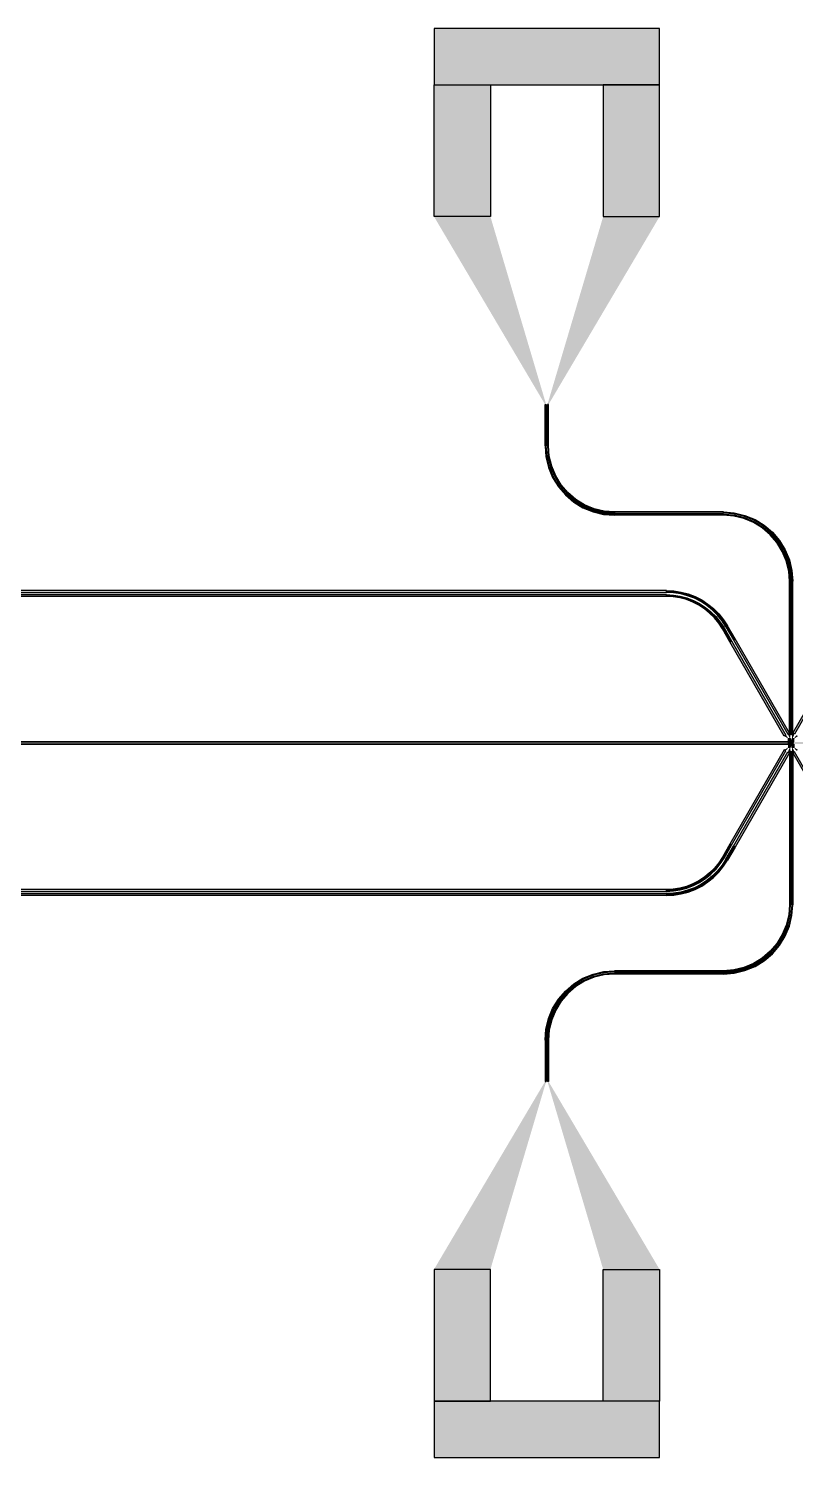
# Model space of a CAD drawing. Extents: x -200 to 7200, y -200 to 2100.
# Drawn here: x 2186 to 3206, y 0 to 1900 of the extents above; entities that cross this region are included whole.
import ezdxf

# ---------------------------------------------------------------- set-up
doc = ezdxf.new("R2010")
doc.units = 0
doc.layers.add('GAP', color=1, linetype='continuous')
doc.layers.add('PIN', color=3, linetype='continuous')

# ---------------------------------------------------------------- blocks, each defined once
blk = doc.blocks.new('R1C1BGAP')
for points in [[(686, 948.5), (3196.5, 948.5), (3196.5, 951.5), (686, 951.5), (686, 948.5)], [(3196.5, 948.5), (3196.8, 948.5), (3196.8, 951.5), (3196.5, 951.5), (3196.5, 948.5)], [(3201.5, 950), (3201.5, 950.8), (3201.4, 951.6), (3201.2, 952.4), (3201, 953), (3200.8, 953.5), (3200.5, 953.8), (3200.2, 954), (3199.8, 954), (3199.5, 953.8), (3199.2, 953.5), (3199, 953), (3198.8, 952.4), (3198.6, 951.6), (3198.5, 950.8), (3198.5, 950), (3198.5, 949.2), (3198.6, 948.4), (3198.8, 947.6), (3199, 947), (3199.2, 946.5), (3199.5, 946.2), (3199.8, 946), (3200.2, 946), (3200.5, 946.2), (3200.8, 946.5), (3201, 947), (3201.2, 947.6), (3201.4, 948.4), (3201.5, 949.2), (3201.5, 950)], [(3199.5, 948.5), (3200.5, 948.5), (3200.5, 951.5), (3199.5, 951.5), (3199.5, 948.5)]]:
    blk.add_lwpolyline(points)
for points in [[(686, 948.5), (3196.5, 948.5), (686, 951.5), (3196.5, 951.5)], [(3196.5, 948.5), (3196.8, 948.5), (3196.5, 951.5), (3196.8, 951.5)], [(3196.8, 950), (3199.5, 950), (3196.8, 951.5), (3199.5, 951.5)], [(3196.8, 950), (3199.5, 950), (3196.8, 948.5), (3199.5, 948.5)], [(3199.5, 948.5), (3200.5, 948.5), (3199.5, 951.5), (3200.5, 951.5)], [(3200.5, 950), (3203.3, 950), (3200.5, 951.5), (3203.3, 951.5)], [(3200.5, 950), (3203.3, 950), (3200.5, 948.5), (3203.3, 948.5)], [(3203.3, 947.9), (3203.5, 947.9), (3203.3, 952.1), (3203.5, 952.1)], [(4126.6, 951.5), (3203.5, 951.5), (4126.6, 948.5), (3203.5, 948.5)]]:
    blk.add_solid(points)
blk = doc.blocks.new('R1C1BPIN')
for points in [[(686, 949), (3196.5, 949), (3196.5, 951), (686, 951), (686, 949)], [(3196.5, 949.9), (3196.8, 949.9), (3196.8, 950.1), (3196.5, 950.1), (3196.5, 949.9)], [(3201, 950.4), (3201, 951), (3200.9, 951.6), (3200.8, 952.1), (3200.7, 952.6), (3200.5, 953), (3200.3, 953.2), (3200.1, 953.3), (3199.9, 953.3), (3199.7, 953.2), (3199.5, 953), (3199.3, 952.6), (3199.2, 952.1), (3199.1, 951.6), (3199, 951), (3199, 950.4), (3199.5, 950.4), (3199.5, 950.7), (3199.6, 951), (3199.6, 951.3), (3199.7, 951.5), (3199.8, 951.7), (3199.9, 951.8), (3200, 951.9), (3200, 951.9), (3200.1, 951.8), (3200.2, 951.7), (3200.3, 951.5), (3200.4, 951.3), (3200.4, 951), (3200.5, 950.7), (3200.5, 950.4), (3201, 950.4)], [(3199.5, 949.9), (3200.5, 949.9), (3200.5, 950.1), (3199.5, 950.1), (3199.5, 949.9)], [(3200.2, 950), (3200.1, 950.3), (3200.1, 950.6), (3200.1, 950.9), (3200.1, 951.1), (3200.1, 951.3), (3200, 951.4), (3200, 951.4), (3200, 951.4), (3200, 951.4), (3199.9, 951.3), (3199.9, 951.1), (3199.9, 950.9), (3199.9, 950.6), (3199.9, 950.3), (3199.8, 950), (3199.9, 949.7), (3199.9, 949.4), (3199.9, 949.1), (3199.9, 948.9), (3199.9, 948.7), (3200, 948.6), (3200, 948.6), (3200, 948.6), (3200, 948.6), (3200.1, 948.7), (3200.1, 948.9), (3200.1, 949.1), (3200.1, 949.4), (3200.1, 949.7), (3200.2, 950)], [(3201, 949.6), (3201, 949), (3200.9, 948.4), (3200.8, 947.9), (3200.7, 947.4), (3200.5, 947), (3200.3, 946.8), (3200.1, 946.7), (3199.9, 946.7), (3199.7, 946.8), (3199.5, 947), (3199.3, 947.4), (3199.2, 947.9), (3199.1, 948.4), (3199, 949), (3199, 949.6), (3199.5, 949.6), (3199.5, 949.3), (3199.6, 949), (3199.6, 948.7), (3199.7, 948.5), (3199.8, 948.3), (3199.9, 948.2), (3200, 948.1), (3200, 948.1), (3200.1, 948.2), (3200.2, 948.3), (3200.3, 948.5), (3200.4, 948.7), (3200.4, 949), (3200.5, 949.3), (3200.5, 949.6), (3201, 949.6)]]:
    blk.add_lwpolyline(points)
for points in [[(686, 949), (3196.5, 949), (686, 951), (3196.5, 951)], [(3196.5, 949.9), (3196.8, 949.9), (3196.5, 950.1), (3196.8, 950.1)], [(3196.8, 950.4), (3199.5, 950.4), (3196.8, 951), (3199.5, 951)], [(3196.8, 950), (3199.5, 950), (3196.8, 950.1), (3199.5, 950.1)], [(3196.8, 950), (3199.5, 950), (3196.8, 949.9), (3199.5, 949.9)], [(3199.5, 949.9), (3200.5, 949.9), (3199.5, 950.1), (3200.5, 950.1)], [(3200.5, 950.4), (3203.3, 950.4), (3200.5, 951), (3203.3, 951)], [(3200.5, 950), (3203.3, 950), (3200.5, 950.1), (3203.3, 950.1)], [(3200.5, 950), (3203.3, 950), (3200.5, 949.9), (3203.3, 949.9)], [(3203.3, 950.4), (3203.5, 950.4), (3203.3, 951), (3203.5, 951)], [(4126.6, 950.2), (3203.5, 950.2), (4126.6, 951), (3203.5, 951)], [(3196.8, 949.6), (3199.5, 949.6), (3196.8, 949), (3199.5, 949)], [(3200.5, 949.6), (3203.3, 949.6), (3200.5, 949), (3203.3, 949)], [(3203.3, 949.6), (3203.5, 949.6), (3203.3, 949), (3203.5, 949)], [(4126.6, 949.7), (3203.5, 949.7), (4126.6, 949), (3203.5, 949)]]:
    blk.add_solid(points)
blk = doc.blocks.new('R1C1B')
for points in [[(2725, 1900), (2725, 1825), (3025, 1825), (3025, 1900), (2725, 1900)], [(2800, 1825), (2800, 1650), (2725, 1650), (2725, 1825), (2800, 1825)], [(2950, 1825), (2950, 1650), (3025, 1650), (3025, 1825), (2950, 1825)], [(2874.2, 1400), (2874.2, 1365), (2872.8, 1365), (2872.8, 1400), (2874.2, 1400)], [(2875.8, 1400), (2875.8, 1365), (2877.2, 1365), (2877.2, 1400), (2875.8, 1400)], [(2874.2, 1365), (2874.2, 1345), (2872.8, 1345), (2872.8, 1365), (2874.2, 1365)], [(2875.8, 1365), (2875.8, 1345), (2877.2, 1345), (2877.2, 1365), (2875.8, 1365)], [(2872.8, 1345), (2873.9, 1330.6), (2877.3, 1316.5), (2882.8, 1303.1), (2890.4, 1290.8), (2899.8, 1279.8), (2910.8, 1270.4), (2923.1, 1262.8), (2936.5, 1257.3), (2950.6, 1253.9), (2965, 1252.8), (2965, 1254.2), (2950.8, 1255.4), (2937, 1258.7), (2923.8, 1264.1), (2911.7, 1271.6), (2900.8, 1280.8), (2891.6, 1291.7), (2884.1, 1303.8), (2878.7, 1317), (2875.4, 1330.8), (2874.2, 1345), (2872.8, 1345)], [(2875.8, 1345), (2876.8, 1331), (2880.1, 1317.4), (2885.5, 1304.5), (2892.8, 1292.5), (2901.9, 1281.9), (2912.5, 1272.8), (2924.5, 1265.5), (2937.4, 1260.1), (2951, 1256.8), (2965, 1255.8), (2965, 1257.2), (2951.3, 1258.3), (2937.9, 1261.5), (2925.2, 1266.8), (2913.4, 1274), (2903, 1283), (2894, 1293.4), (2886.8, 1305.2), (2881.5, 1317.9), (2878.3, 1331.3), (2877.2, 1345), (2875.8, 1345)], [(2965, 1255.8), (3110, 1255.8), (3110, 1257.2), (2965, 1257.2), (2965, 1255.8)], [(2965, 1254.2), (3110, 1254.2), (3110, 1252.8), (2965, 1252.8), (2965, 1254.2)], [(3110, 1257.2), (3124.4, 1256.1), (3138.5, 1252.7), (3151.9, 1247.2), (3164.2, 1239.6), (3175.2, 1230.2), (3184.6, 1219.2), (3192.2, 1206.9), (3197.7, 1193.5), (3201.1, 1179.4), (3202.2, 1165), (3200.8, 1165), (3199.6, 1179.2), (3196.3, 1193), (3190.9, 1206.2), (3183.4, 1218.3), (3174.2, 1229.2), (3163.3, 1238.4), (3151.2, 1245.9), (3138, 1251.3), (3124.2, 1254.6), (3110, 1255.8), (3110, 1257.2)], [(3110, 1254.2), (3124, 1253.2), (3137.6, 1249.9), (3150.5, 1244.5), (3162.5, 1237.2), (3173.1, 1228.1), (3182.2, 1217.5), (3189.5, 1205.5), (3194.9, 1192.6), (3198.2, 1179), (3199.2, 1165), (3197.8, 1165), (3196.7, 1178.7), (3193.5, 1192.1), (3188.2, 1204.8), (3181, 1216.6), (3172, 1227), (3161.6, 1236), (3149.8, 1243.2), (3137.1, 1248.5), (3123.7, 1251.7), (3110, 1252.8), (3110, 1254.2)], [(3199.2, 1165), (3199.2, 1145), (3197.8, 1145), (3197.8, 1165), (3199.2, 1165)], [(3200.8, 1165), (3200.8, 1145), (3202.2, 1145), (3202.2, 1165), (3200.8, 1165)], [(1090, 1150.3), (3034, 1150.3), (3034, 1152.8), (1090, 1152.8), (1090, 1150.3)], [(1090, 1147.3), (3034, 1147.3), (3034, 1144.8), (1090, 1144.8), (1090, 1147.3)], [(3034, 1152.8), (3043.9, 1152.3), (3053.6, 1150.7), (3063.1, 1148.2), (3072.3, 1144.7), (3081, 1140.2), (3089.3, 1134.8), (3096.9, 1128.7), (3103.9, 1121.7), (3110.1, 1114), (3115.5, 1105.8), (3113.3, 1104.5), (3108.1, 1112.6), (3102, 1120), (3095.3, 1126.8), (3087.8, 1132.8), (3079.8, 1138), (3071.3, 1142.4), (3062.3, 1145.8), (3053.1, 1148.3), (3043.6, 1149.8), (3034, 1150.3), (3034, 1152.8)], [(3034, 1147.3), (3043.3, 1146.8), (3052.4, 1145.4), (3061.4, 1143), (3070, 1139.6), (3078.3, 1135.4), (3086.1, 1130.4), (3093.3, 1124.6), (3099.8, 1118), (3105.6, 1110.8), (3110.7, 1103), (3108.5, 1101.8), (3103.6, 1109.3), (3098, 1116.3), (3091.6, 1122.7), (3084.6, 1128.4), (3077, 1133.3), (3069, 1137.4), (3060.6, 1140.6), (3051.9, 1142.9), (3043, 1144.3), (3034, 1144.8), (3034, 1147.3)], [(3199.2, 1145), (3199.2, 960.8), (3197.8, 960.8), (3197.8, 1145), (3199.2, 1145)], [(3200.8, 1145), (3200.8, 960.8), (3202.2, 960.8), (3202.2, 1145), (3200.8, 1145)], [(3110.7, 1103), (3120.7, 1085.7), (3118.5, 1084.5), (3108.5, 1101.8), (3110.7, 1103)], [(3113.3, 1104.5), (3123.3, 1087.2), (3125.5, 1088.5), (3115.5, 1105.8), (3113.3, 1104.5)], [(3120.7, 1085.7), (3193, 960.4), (3190.9, 959.2), (3118.5, 1084.5), (3120.7, 1085.7)], [(3123.3, 1087.2), (3195.6, 961.9), (3197.8, 963.2), (3125.5, 1088.5), (3123.3, 1087.2)], [(3276.7, 1087.2), (3204.4, 961.9), (3202.2, 963.2), (3274.5, 1088.5), (3276.7, 1087.2)], [(3196.7, 955.6), (3196.7, 955.4), (3196.5, 955.4), (3196.5, 955.5), (3196.7, 955.6)], [(3196.7, 955.4), (3196.7, 951.5), (3196.5, 951.5), (3196.5, 955.4), (3196.7, 955.4)], [(3198.2, 956.5), (3198.5, 955.4), (3198.2, 955.4), (3198, 956.3), (3198.2, 956.5)], [(3198.5, 955.8), (3198.5, 951.5), (3198.2, 951.5), (3198.2, 955.8), (3198.5, 955.8)], [(3198.2, 955.4), (3198.2, 951.5), (3198.5, 951.5), (3198.5, 955.4), (3198.2, 955.4)], [(3201.8, 956.5), (3201.5, 955.4), (3201.8, 955.4), (3202, 956.3), (3201.8, 956.5)], [(3201.5, 955.8), (3201.5, 951.5), (3201.8, 951.5), (3201.8, 955.8), (3201.5, 955.8)], [(3201.8, 955.4), (3201.8, 951.5), (3201.5, 951.5), (3201.5, 955.4), (3201.8, 955.4)], [(3203.3, 955.6), (3203.3, 955.4), (3203.5, 955.4), (3203.5, 955.5), (3203.3, 955.6)], [(3203.3, 955.4), (3203.3, 951.5), (3203.5, 951.5), (3203.5, 955.4), (3203.3, 955.4)], [(3120.7, 814.3), (3193, 939.6), (3190.9, 940.8), (3118.5, 815.5), (3120.7, 814.3)], [(3123.3, 812.8), (3195.6, 938.1), (3197.8, 936.8), (3125.5, 811.5), (3123.3, 812.8)], [(3196.7, 944.6), (3196.7, 948.5), (3196.5, 948.5), (3196.5, 944.6), (3196.7, 944.6)], [(3196.7, 944.4), (3196.7, 944.6), (3196.5, 944.6), (3196.5, 944.5), (3196.7, 944.4)], [(3199.2, 755), (3199.2, 939.2), (3197.8, 939.2), (3197.8, 755), (3199.2, 755)], [(3198.2, 943.5), (3198.5, 944.6), (3198.2, 944.6), (3198, 943.7), (3198.2, 943.5)], [(3198.5, 944.2), (3198.5, 948.5), (3198.2, 948.5), (3198.2, 944.2), (3198.5, 944.2)], [(3198.2, 944.6), (3198.2, 948.5), (3198.5, 948.5), (3198.5, 944.6), (3198.2, 944.6)], [(3200.8, 755), (3200.8, 939.2), (3202.2, 939.2), (3202.2, 755), (3200.8, 755)], [(3201.5, 944.2), (3201.5, 948.5), (3201.8, 948.5), (3201.8, 944.2), (3201.5, 944.2)], [(3201.8, 944.6), (3201.8, 948.5), (3201.5, 948.5), (3201.5, 944.6), (3201.8, 944.6)], [(3201.8, 943.5), (3201.5, 944.6), (3201.8, 944.6), (3202, 943.7), (3201.8, 943.5)], [(3276.7, 812.8), (3204.4, 938.1), (3202.2, 936.8), (3274.5, 811.5), (3276.7, 812.8)], [(3203.3, 944.6), (3203.3, 948.5), (3203.5, 948.5), (3203.5, 944.6), (3203.3, 944.6)], [(3203.3, 944.4), (3203.3, 944.6), (3203.5, 944.6), (3203.5, 944.5), (3203.3, 944.4)], [(3034, 752.7), (3043.3, 753.2), (3052.4, 754.6), (3061.4, 757), (3070, 760.4), (3078.3, 764.6), (3086.1, 769.6), (3093.3, 775.4), (3099.8, 782), (3105.6, 789.2), (3110.7, 797), (3108.5, 798.2), (3103.6, 790.7), (3098, 783.7), (3091.6, 777.3), (3084.6, 771.6), (3077, 766.7), (3069, 762.6), (3060.6, 759.4), (3051.9, 757.1), (3043, 755.7), (3034, 755.2), (3034, 752.7)], [(3110.7, 797), (3120.7, 814.3), (3118.5, 815.5), (3108.5, 798.2), (3110.7, 797)], [(3113.3, 795.5), (3123.3, 812.8), (3125.5, 811.5), (3115.5, 794.2), (3113.3, 795.5)], [(3034, 747.2), (3043.9, 747.7), (3053.6, 749.3), (3063.1, 751.8), (3072.3, 755.3), (3081, 759.8), (3089.3, 765.2), (3096.9, 771.3), (3103.9, 778.3), (3110.1, 786), (3115.5, 794.2), (3113.3, 795.5), (3108.1, 787.4), (3102, 780), (3095.3, 773.2), (3087.8, 767.2), (3079.8, 762), (3071.3, 757.6), (3062.3, 754.2), (3053.1, 751.7), (3043.6, 750.2), (3034, 749.7), (3034, 747.2)], [(1090, 752.7), (3034, 752.7), (3034, 755.2), (1090, 755.2), (1090, 752.7)], [(1090, 749.7), (3034, 749.7), (3034, 747.2), (1090, 747.2), (1090, 749.7)], [(3199.2, 735), (3199.2, 755), (3197.8, 755), (3197.8, 735), (3199.2, 735)], [(3200.8, 735), (3200.8, 755), (3202.2, 755), (3202.2, 735), (3200.8, 735)], [(3110, 642.8), (3124.4, 643.9), (3138.5, 647.3), (3151.9, 652.8), (3164.2, 660.4), (3175.2, 669.8), (3184.6, 680.8), (3192.2, 693.1), (3197.7, 706.5), (3201.1, 720.6), (3202.2, 735), (3200.8, 735), (3199.6, 720.8), (3196.3, 707), (3190.9, 693.8), (3183.4, 681.7), (3174.2, 670.8), (3163.3, 661.6), (3151.2, 654.1), (3138, 648.7), (3124.2, 645.4), (3110, 644.2), (3110, 642.8)], [(3110, 645.8), (3124, 646.8), (3137.6, 650.1), (3150.5, 655.5), (3162.5, 662.8), (3173.1, 671.9), (3182.2, 682.5), (3189.5, 694.5), (3194.9, 707.4), (3198.2, 721), (3199.2, 735), (3197.8, 735), (3196.7, 721.3), (3193.5, 707.9), (3188.2, 695.2), (3181, 683.4), (3172, 673), (3161.6, 664), (3149.8, 656.8), (3137.1, 651.5), (3123.7, 648.3), (3110, 647.2), (3110, 645.8)], [(2872.8, 555), (2873.9, 569.4), (2877.3, 583.5), (2882.8, 596.9), (2890.4, 609.2), (2899.8, 620.2), (2910.8, 629.6), (2923.1, 637.2), (2936.5, 642.7), (2950.6, 646.1), (2965, 647.2), (2965, 645.8), (2950.8, 644.6), (2937, 641.3), (2923.8, 635.9), (2911.7, 628.4), (2900.8, 619.2), (2891.6, 608.3), (2884.1, 596.2), (2878.7, 583), (2875.4, 569.2), (2874.2, 555), (2872.8, 555)], [(2965, 645.8), (3110, 645.8), (3110, 647.2), (2965, 647.2), (2965, 645.8)], [(2875.8, 555), (2876.8, 569), (2880.1, 582.6), (2885.5, 595.5), (2892.8, 607.5), (2901.9, 618.1), (2912.5, 627.2), (2924.5, 634.5), (2937.4, 639.9), (2951, 643.2), (2965, 644.2), (2965, 642.8), (2951.3, 641.7), (2937.9, 638.5), (2925.2, 633.2), (2913.4, 626), (2903, 617), (2894, 606.6), (2886.8, 594.8), (2881.5, 582.1), (2878.3, 568.7), (2877.2, 555), (2875.8, 555)], [(2965, 644.2), (3110, 644.2), (3110, 642.8), (2965, 642.8), (2965, 644.2)], [(2874.2, 535), (2874.2, 555), (2872.8, 555), (2872.8, 535), (2874.2, 535)], [(2875.8, 535), (2875.8, 555), (2877.2, 555), (2877.2, 535), (2875.8, 535)], [(2874.2, 500), (2874.2, 535), (2872.8, 535), (2872.8, 500), (2874.2, 500)], [(2875.8, 500), (2875.8, 535), (2877.2, 535), (2877.2, 500), (2875.8, 500)], [(2800, 75), (2800, 250), (2725, 250), (2725, 75), (2800, 75)], [(2950, 75), (2950, 250), (3025, 250), (3025, 75), (2950, 75)], [(3025, 0), (3025, 75), (2725, 75), (2725, 0), (3025, 0)]]:
    blk.add_lwpolyline(points)
for points in [[(2725, 1900), (2725, 1825), (3025, 1900), (3025, 1825)], [(2800, 1825), (2800, 1650), (2725, 1825), (2725, 1650)], [(2950, 1825), (2950, 1650), (3025, 1825), (3025, 1650)], [(2800, 1650), (2874.2, 1400), (2725, 1650), (2872.8, 1400)], [(2950, 1650), (2875.8, 1400), (3025, 1650), (2877.2, 1400)], [(2874.2, 1400), (2874.2, 1365), (2872.8, 1400), (2872.8, 1365)], [(2875.8, 1400), (2875.8, 1365), (2877.2, 1400), (2877.2, 1365)], [(2874.2, 1365), (2874.2, 1345), (2872.8, 1365), (2872.8, 1345)], [(2875.8, 1365), (2875.8, 1345), (2877.2, 1365), (2877.2, 1345)], [(2874.2, 1345), (2872.8, 1345), (2875.4, 1330.8), (2873.9, 1330.6)], [(2875.4, 1330.8), (2873.9, 1330.6), (2878.7, 1317), (2877.3, 1316.5)], [(2877.2, 1345), (2875.8, 1345), (2878.3, 1331.3), (2876.8, 1331)], [(2878.3, 1331.3), (2876.8, 1331), (2881.5, 1317.9), (2880.1, 1317.4)], [(2878.7, 1317), (2877.3, 1316.5), (2884.1, 1303.8), (2882.8, 1303.1)], [(2881.5, 1317.9), (2880.1, 1317.4), (2886.8, 1305.2), (2885.5, 1304.5)], [(2884.1, 1303.8), (2882.8, 1303.1), (2891.6, 1291.7), (2890.4, 1290.8)], [(2886.8, 1305.2), (2885.5, 1304.5), (2894, 1293.4), (2892.8, 1292.5)], [(2894, 1293.4), (2892.8, 1292.5), (2903, 1283), (2901.9, 1281.9)], [(2891.6, 1291.7), (2890.4, 1290.8), (2900.8, 1280.8), (2899.8, 1279.8)], [(2900.8, 1280.8), (2899.8, 1279.8), (2911.7, 1271.6), (2910.8, 1270.4)], [(2903, 1283), (2901.9, 1281.9), (2913.4, 1274), (2912.5, 1272.8)], [(2913.4, 1274), (2912.5, 1272.8), (2925.2, 1266.8), (2924.5, 1265.5)], [(2911.7, 1271.6), (2910.8, 1270.4), (2923.8, 1264.1), (2923.1, 1262.8)], [(2923.8, 1264.1), (2923.1, 1262.8), (2937, 1258.7), (2936.5, 1257.3)], [(2925.2, 1266.8), (2924.5, 1265.5), (2937.9, 1261.5), (2937.4, 1260.1)], [(2937, 1258.7), (2936.5, 1257.3), (2950.8, 1255.4), (2950.6, 1253.9)], [(2937.9, 1261.5), (2937.4, 1260.1), (2951.3, 1258.3), (2951, 1256.8)], [(2950.8, 1255.4), (2950.6, 1253.9), (2965, 1254.2), (2965, 1252.8)], [(2951.3, 1258.3), (2951, 1256.8), (2965, 1257.2), (2965, 1255.8)], [(2965, 1255.8), (3110, 1255.8), (2965, 1257.2), (3110, 1257.2)], [(2965, 1254.2), (3110, 1254.2), (2965, 1252.8), (3110, 1252.8)], [(3110, 1255.8), (3110, 1257.2), (3124.2, 1254.6), (3124.4, 1256.1)], [(3110, 1252.8), (3110, 1254.2), (3123.7, 1251.7), (3124, 1253.2)], [(3124.2, 1254.6), (3124.4, 1256.1), (3138, 1251.3), (3138.5, 1252.7)], [(3123.7, 1251.7), (3124, 1253.2), (3137.1, 1248.5), (3137.6, 1249.9)], [(3137.1, 1248.5), (3137.6, 1249.9), (3149.8, 1243.2), (3150.5, 1244.5)], [(3138, 1251.3), (3138.5, 1252.7), (3151.2, 1245.9), (3151.9, 1247.2)], [(3149.8, 1243.2), (3150.5, 1244.5), (3161.6, 1236), (3162.5, 1237.2)], [(3151.2, 1245.9), (3151.9, 1247.2), (3163.3, 1238.4), (3164.2, 1239.6)], [(3161.6, 1236), (3162.5, 1237.2), (3172, 1227), (3173.1, 1228.1)], [(3163.3, 1238.4), (3164.2, 1239.6), (3174.2, 1229.2), (3175.2, 1230.2)], [(3172, 1227), (3173.1, 1228.1), (3181, 1216.6), (3182.2, 1217.5)], [(3174.2, 1229.2), (3175.2, 1230.2), (3183.4, 1218.3), (3184.6, 1219.2)], [(3181, 1216.6), (3182.2, 1217.5), (3188.2, 1204.8), (3189.5, 1205.5)], [(3183.4, 1218.3), (3184.6, 1219.2), (3190.9, 1206.2), (3192.2, 1206.9)], [(3188.2, 1204.8), (3189.5, 1205.5), (3193.5, 1192.1), (3194.9, 1192.6)], [(3190.9, 1206.2), (3192.2, 1206.9), (3196.3, 1193), (3197.7, 1193.5)], [(3193.5, 1192.1), (3194.9, 1192.6), (3196.7, 1178.7), (3198.2, 1179)], [(3196.3, 1193), (3197.7, 1193.5), (3199.6, 1179.2), (3201.1, 1179.4)], [(3196.7, 1178.7), (3198.2, 1179), (3197.8, 1165), (3199.2, 1165)], [(3199.6, 1179.2), (3201.1, 1179.4), (3200.8, 1165), (3202.2, 1165)], [(3199.2, 1165), (3199.2, 1145), (3197.8, 1165), (3197.8, 1145)], [(3200.8, 1165), (3200.8, 1145), (3202.2, 1165), (3202.2, 1145)], [(1090, 1150.3), (3034, 1150.3), (1090, 1152.8), (3034, 1152.8)], [(1090, 1147.3), (3034, 1147.3), (1090, 1144.8), (3034, 1144.8)], [(3034, 1150.3), (3034, 1152.8), (3043.6, 1149.8), (3043.9, 1152.3)], [(3034, 1144.8), (3034, 1147.3), (3043, 1144.3), (3043.3, 1146.8)], [(3043, 1144.3), (3043.3, 1146.8), (3051.9, 1142.9), (3052.4, 1145.4)], [(3043.6, 1149.8), (3043.9, 1152.3), (3053.1, 1148.3), (3053.6, 1150.7)], [(3051.9, 1142.9), (3052.4, 1145.4), (3060.6, 1140.6), (3061.4, 1143)], [(3053.1, 1148.3), (3053.6, 1150.7), (3062.3, 1145.8), (3063.1, 1148.2)], [(3060.6, 1140.6), (3061.4, 1143), (3069, 1137.4), (3070, 1139.6)], [(3062.3, 1145.8), (3063.1, 1148.2), (3071.3, 1142.4), (3072.3, 1144.7)], [(3071.3, 1142.4), (3072.3, 1144.7), (3079.8, 1138), (3081, 1140.2)], [(3079.8, 1138), (3081, 1140.2), (3087.8, 1132.8), (3089.3, 1134.8)], [(3199.2, 1145), (3199.2, 960.8), (3197.8, 1145), (3197.8, 960.8)], [(3200.8, 1145), (3200.8, 960.8), (3202.2, 1145), (3202.2, 960.8)], [(3069, 1137.4), (3070, 1139.6), (3077, 1133.3), (3078.3, 1135.4)], [(3077, 1133.3), (3078.3, 1135.4), (3084.6, 1128.4), (3086.1, 1130.4)], [(3084.6, 1128.4), (3086.1, 1130.4), (3091.6, 1122.7), (3093.3, 1124.6)], [(3087.8, 1132.8), (3089.3, 1134.8), (3095.3, 1126.8), (3096.9, 1128.7)], [(3091.6, 1122.7), (3093.3, 1124.6), (3098, 1116.3), (3099.8, 1118)], [(3095.3, 1126.8), (3096.9, 1128.7), (3102, 1120), (3103.9, 1121.7)], [(3102, 1120), (3103.9, 1121.7), (3108.1, 1112.6), (3110.1, 1114)], [(3098, 1116.3), (3099.8, 1118), (3103.6, 1109.3), (3105.6, 1110.8)], [(3103.6, 1109.3), (3105.6, 1110.8), (3108.5, 1101.8), (3110.7, 1103)], [(3108.1, 1112.6), (3110.1, 1114), (3113.3, 1104.5), (3115.5, 1105.8)], [(3110.7, 1103), (3120.7, 1085.7), (3108.5, 1101.8), (3118.5, 1084.5)], [(3113.3, 1104.5), (3123.3, 1087.2), (3115.5, 1105.8), (3125.5, 1088.5)], [(3120.7, 1085.7), (3193, 960.4), (3118.5, 1084.5), (3190.9, 959.2)], [(3123.3, 1087.2), (3195.6, 961.9), (3125.5, 1088.5), (3197.8, 963.2)], [(3276.7, 1087.2), (3204.4, 961.9), (3274.5, 1088.5), (3202.2, 963.2)], [(3193, 960.4), (3196.7, 955.6), (3190.9, 959.2), (3196.5, 955.5)], [(3195.6, 961.9), (3198, 956.3), (3197.8, 963.2), (3198.2, 956.5)], [(3196.5, 955.5), (3196.7, 955.6), (3196.5, 955.4), (3196.7, 955.4)], [(3196.7, 955.4), (3196.7, 951.5), (3196.5, 955.4), (3196.5, 951.5)], [(3199.2, 960.8), (3198.5, 955.8), (3197.8, 960.8), (3198.2, 955.8)], [(3198, 956.3), (3198.2, 956.5), (3198.2, 955.4), (3198.5, 955.4)], [(3198.5, 955.8), (3198.5, 951.5), (3198.2, 955.8), (3198.2, 951.5)], [(3198.2, 955.4), (3198.2, 951.5), (3198.5, 955.4), (3198.5, 951.5)], [(3200.8, 960.8), (3201.5, 955.8), (3202.2, 960.8), (3201.8, 955.8)], [(3202, 956.3), (3201.8, 956.5), (3201.8, 955.4), (3201.5, 955.4)], [(3201.5, 955.8), (3201.5, 951.5), (3201.8, 955.8), (3201.8, 951.5)], [(3201.8, 955.4), (3201.8, 951.5), (3201.5, 955.4), (3201.5, 951.5)], [(3204.4, 961.9), (3202, 956.3), (3202.2, 963.2), (3201.8, 956.5)], [(3207, 960.4), (3203.3, 955.6), (3209.1, 959.2), (3203.5, 955.5)], [(3203.5, 955.5), (3203.3, 955.6), (3203.5, 955.4), (3203.3, 955.4)], [(3203.3, 955.4), (3203.3, 951.5), (3203.5, 955.4), (3203.5, 951.5)], [(3120.7, 814.3), (3193, 939.6), (3118.5, 815.5), (3190.9, 940.8)], [(3123.3, 812.8), (3195.6, 938.1), (3125.5, 811.5), (3197.8, 936.8)], [(3193, 939.6), (3196.7, 944.4), (3190.9, 940.8), (3196.5, 944.5)], [(3195.6, 938.1), (3198, 943.7), (3197.8, 936.8), (3198.2, 943.5)], [(3196.7, 944.6), (3196.7, 948.5), (3196.5, 944.6), (3196.5, 948.5)], [(3196.5, 944.5), (3196.7, 944.4), (3196.5, 944.6), (3196.7, 944.6)], [(3199.2, 939.2), (3198.5, 944.2), (3197.8, 939.2), (3198.2, 944.2)], [(3199.2, 755), (3199.2, 939.2), (3197.8, 755), (3197.8, 939.2)], [(3198, 943.7), (3198.2, 943.5), (3198.2, 944.6), (3198.5, 944.6)], [(3198.5, 944.2), (3198.5, 948.5), (3198.2, 944.2), (3198.2, 948.5)], [(3198.2, 944.6), (3198.2, 948.5), (3198.5, 944.6), (3198.5, 948.5)], [(3200.8, 939.2), (3201.5, 944.2), (3202.2, 939.2), (3201.8, 944.2)], [(3200.8, 755), (3200.8, 939.2), (3202.2, 755), (3202.2, 939.2)], [(3201.5, 944.2), (3201.5, 948.5), (3201.8, 944.2), (3201.8, 948.5)], [(3201.8, 944.6), (3201.8, 948.5), (3201.5, 944.6), (3201.5, 948.5)], [(3202, 943.7), (3201.8, 943.5), (3201.8, 944.6), (3201.5, 944.6)], [(3204.4, 938.1), (3202, 943.7), (3202.2, 936.8), (3201.8, 943.5)], [(3276.7, 812.8), (3204.4, 938.1), (3274.5, 811.5), (3202.2, 936.8)], [(3203.3, 944.6), (3203.3, 948.5), (3203.5, 944.6), (3203.5, 948.5)], [(3203.5, 944.5), (3203.3, 944.4), (3203.5, 944.6), (3203.3, 944.6)], [(3207, 939.6), (3203.3, 944.4), (3209.1, 940.8), (3203.5, 944.5)], [(3103.6, 790.7), (3105.6, 789.2), (3108.5, 798.2), (3110.7, 797)], [(3110.7, 797), (3120.7, 814.3), (3108.5, 798.2), (3118.5, 815.5)], [(3113.3, 795.5), (3123.3, 812.8), (3115.5, 794.2), (3125.5, 811.5)], [(3091.6, 777.3), (3093.3, 775.4), (3098, 783.7), (3099.8, 782)], [(3095.3, 773.2), (3096.9, 771.3), (3102, 780), (3103.9, 778.3)], [(3098, 783.7), (3099.8, 782), (3103.6, 790.7), (3105.6, 789.2)], [(3102, 780), (3103.9, 778.3), (3108.1, 787.4), (3110.1, 786)], [(3108.1, 787.4), (3110.1, 786), (3113.3, 795.5), (3115.5, 794.2)], [(3060.6, 759.4), (3061.4, 757), (3069, 762.6), (3070, 760.4)], [(3069, 762.6), (3070, 760.4), (3077, 766.7), (3078.3, 764.6)], [(3071.3, 757.6), (3072.3, 755.3), (3079.8, 762), (3081, 759.8)], [(3077, 766.7), (3078.3, 764.6), (3084.6, 771.6), (3086.1, 769.6)], [(3079.8, 762), (3081, 759.8), (3087.8, 767.2), (3089.3, 765.2)], [(3084.6, 771.6), (3086.1, 769.6), (3091.6, 777.3), (3093.3, 775.4)], [(3087.8, 767.2), (3089.3, 765.2), (3095.3, 773.2), (3096.9, 771.3)], [(1090, 752.7), (3034, 752.7), (1090, 755.2), (3034, 755.2)], [(1090, 749.7), (3034, 749.7), (1090, 747.2), (3034, 747.2)], [(3034, 755.2), (3034, 752.7), (3043, 755.7), (3043.3, 753.2)], [(3034, 749.7), (3034, 747.2), (3043.6, 750.2), (3043.9, 747.7)], [(3043, 755.7), (3043.3, 753.2), (3051.9, 757.1), (3052.4, 754.6)], [(3043.6, 750.2), (3043.9, 747.7), (3053.1, 751.7), (3053.6, 749.3)], [(3051.9, 757.1), (3052.4, 754.6), (3060.6, 759.4), (3061.4, 757)], [(3053.1, 751.7), (3053.6, 749.3), (3062.3, 754.2), (3063.1, 751.8)], [(3062.3, 754.2), (3063.1, 751.8), (3071.3, 757.6), (3072.3, 755.3)], [(3199.2, 735), (3199.2, 755), (3197.8, 735), (3197.8, 755)], [(3200.8, 735), (3200.8, 755), (3202.2, 735), (3202.2, 755)], [(3196.7, 721.3), (3198.2, 721), (3197.8, 735), (3199.2, 735)], [(3199.6, 720.8), (3201.1, 720.6), (3200.8, 735), (3202.2, 735)], [(3188.2, 695.2), (3189.5, 694.5), (3193.5, 707.9), (3194.9, 707.4)], [(3190.9, 693.8), (3192.2, 693.1), (3196.3, 707), (3197.7, 706.5)], [(3193.5, 707.9), (3194.9, 707.4), (3196.7, 721.3), (3198.2, 721)], [(3196.3, 707), (3197.7, 706.5), (3199.6, 720.8), (3201.1, 720.6)], [(3181, 683.4), (3182.2, 682.5), (3188.2, 695.2), (3189.5, 694.5)], [(3183.4, 681.7), (3184.6, 680.8), (3190.9, 693.8), (3192.2, 693.1)], [(3161.6, 664), (3162.5, 662.8), (3172, 673), (3173.1, 671.9)], [(3163.3, 661.6), (3164.2, 660.4), (3174.2, 670.8), (3175.2, 669.8)], [(3172, 673), (3173.1, 671.9), (3181, 683.4), (3182.2, 682.5)], [(3174.2, 670.8), (3175.2, 669.8), (3183.4, 681.7), (3184.6, 680.8)], [(2937, 641.3), (2936.5, 642.7), (2950.8, 644.6), (2950.6, 646.1)], [(2950.8, 644.6), (2950.6, 646.1), (2965, 645.8), (2965, 647.2)], [(2965, 645.8), (3110, 645.8), (2965, 647.2), (3110, 647.2)], [(3110, 647.2), (3110, 645.8), (3123.7, 648.3), (3124, 646.8)], [(3123.7, 648.3), (3124, 646.8), (3137.1, 651.5), (3137.6, 650.1)], [(3124.2, 645.4), (3124.4, 643.9), (3138, 648.7), (3138.5, 647.3)], [(3137.1, 651.5), (3137.6, 650.1), (3149.8, 656.8), (3150.5, 655.5)], [(3138, 648.7), (3138.5, 647.3), (3151.2, 654.1), (3151.9, 652.8)], [(3149.8, 656.8), (3150.5, 655.5), (3161.6, 664), (3162.5, 662.8)], [(3151.2, 654.1), (3151.9, 652.8), (3163.3, 661.6), (3164.2, 660.4)], [(2900.8, 619.2), (2899.8, 620.2), (2911.7, 628.4), (2910.8, 629.6)], [(2903, 617), (2901.9, 618.1), (2913.4, 626), (2912.5, 627.2)], [(2911.7, 628.4), (2910.8, 629.6), (2923.8, 635.9), (2923.1, 637.2)], [(2913.4, 626), (2912.5, 627.2), (2925.2, 633.2), (2924.5, 634.5)], [(2923.8, 635.9), (2923.1, 637.2), (2937, 641.3), (2936.5, 642.7)], [(2925.2, 633.2), (2924.5, 634.5), (2937.9, 638.5), (2937.4, 639.9)], [(2937.9, 638.5), (2937.4, 639.9), (2951.3, 641.7), (2951, 643.2)], [(2951.3, 641.7), (2951, 643.2), (2965, 642.8), (2965, 644.2)], [(2965, 644.2), (3110, 644.2), (2965, 642.8), (3110, 642.8)], [(3110, 644.2), (3110, 642.8), (3124.2, 645.4), (3124.4, 643.9)], [(2884.1, 596.2), (2882.8, 596.9), (2891.6, 608.3), (2890.4, 609.2)], [(2891.6, 608.3), (2890.4, 609.2), (2900.8, 619.2), (2899.8, 620.2)], [(2894, 606.6), (2892.8, 607.5), (2903, 617), (2901.9, 618.1)], [(2878.7, 583), (2877.3, 583.5), (2884.1, 596.2), (2882.8, 596.9)], [(2881.5, 582.1), (2880.1, 582.6), (2886.8, 594.8), (2885.5, 595.5)], [(2886.8, 594.8), (2885.5, 595.5), (2894, 606.6), (2892.8, 607.5)], [(2875.4, 569.2), (2873.9, 569.4), (2878.7, 583), (2877.3, 583.5)], [(2878.3, 568.7), (2876.8, 569), (2881.5, 582.1), (2880.1, 582.6)], [(2874.2, 555), (2872.8, 555), (2875.4, 569.2), (2873.9, 569.4)], [(2874.2, 535), (2874.2, 555), (2872.8, 535), (2872.8, 555)], [(2877.2, 555), (2875.8, 555), (2878.3, 568.7), (2876.8, 569)], [(2875.8, 535), (2875.8, 555), (2877.2, 535), (2877.2, 555)], [(2874.2, 500), (2874.2, 535), (2872.8, 500), (2872.8, 535)], [(2875.8, 500), (2875.8, 535), (2877.2, 500), (2877.2, 535)], [(2800, 250), (2874.2, 500), (2725, 250), (2872.8, 500)], [(2950, 250), (2875.8, 500), (3025, 250), (2877.2, 500)], [(2800, 75), (2800, 250), (2725, 75), (2725, 250)], [(2950, 75), (2950, 250), (3025, 75), (3025, 250)], [(3025, 0), (3025, 75), (2725, 0), (2725, 75)]]:
    blk.add_solid(points)

msp = doc.modelspace()

# ---------------------------------------------------------------- block references
msp.add_blockref('R1C1B', (0, 0))
at = {"layer": 'gap'}
msp.add_blockref('R1C1BGAP', (0, 0), dxfattribs=at)
at = {"layer": 'pin'}
msp.add_blockref('R1C1BPIN', (0, 0), dxfattribs=at)

doc.saveas('drawing.dxf')
